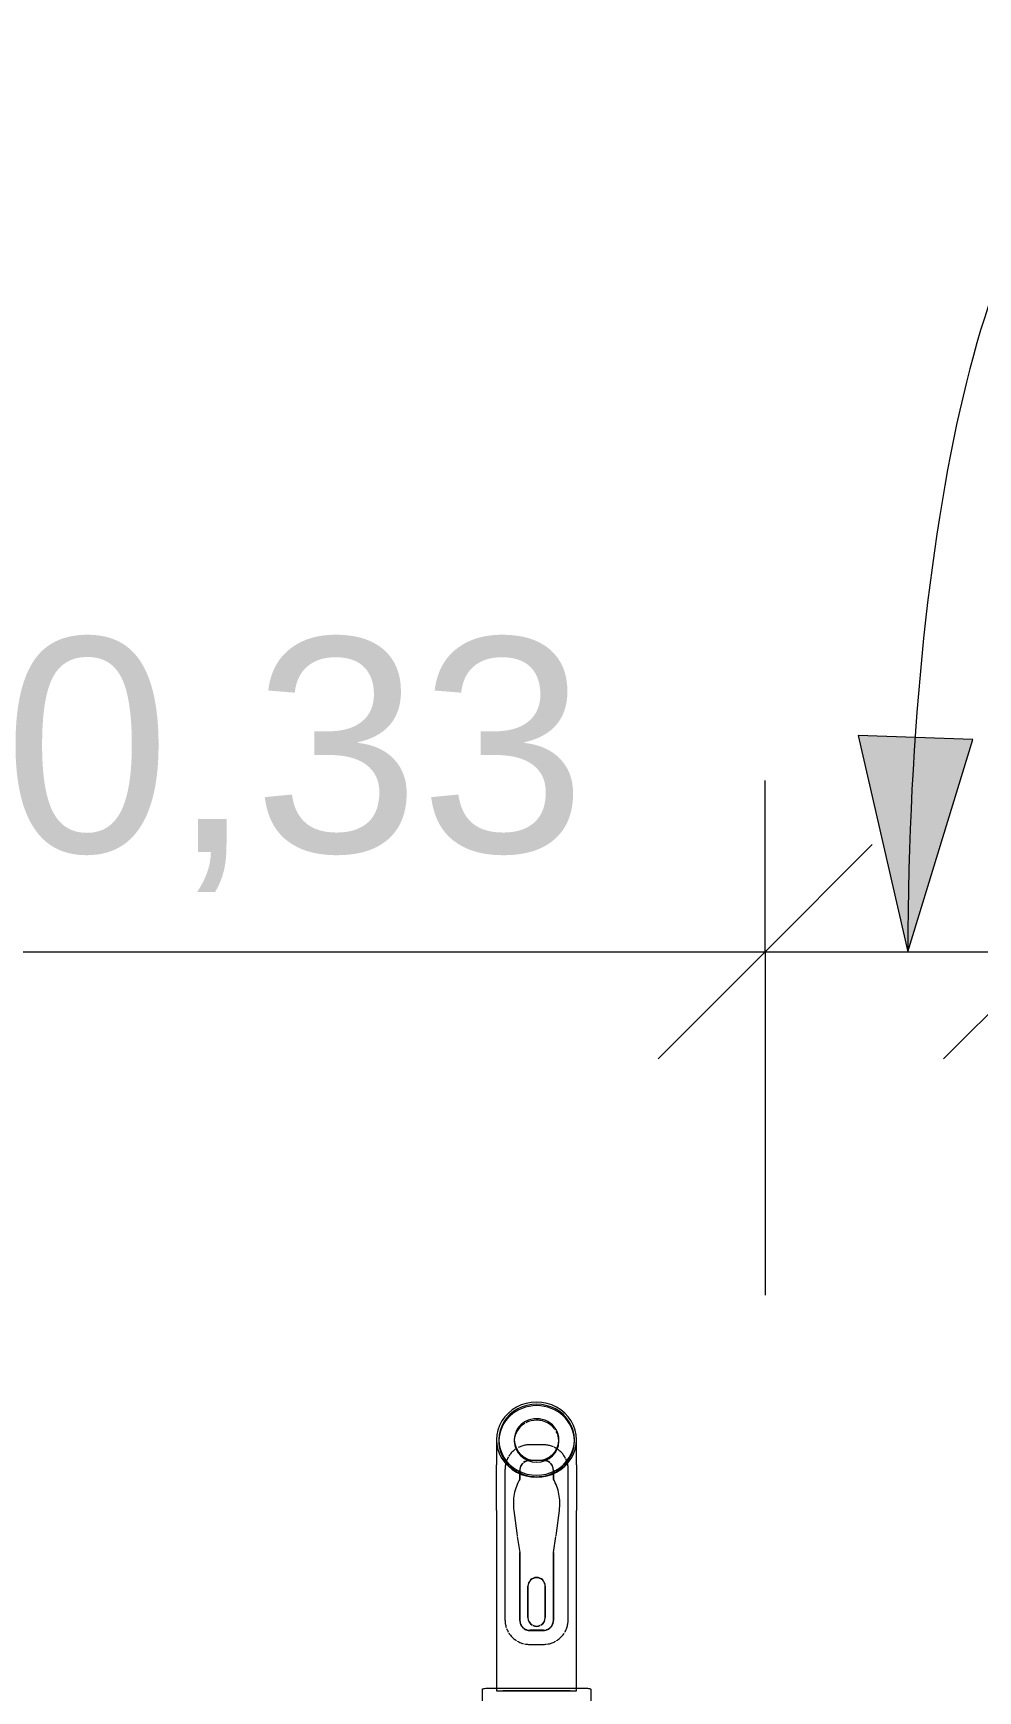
# Model space of a CAD drawing. Header units: metres. Extents: x 34 to 87, y -2.3 to 19.3.
# Drawn here: x 48.45 to 48.781, y 0.7 to 1.28 of the extents above; entities that cross this region are included whole.
import ezdxf

# ---------------------------------------------------------------- set-up
doc = ezdxf.new("R2010")
doc.units = ezdxf.units.M
for name, color, linetype, lineweight in [('A-ANNO-DIMS', 7, 'Continuous', 5), ('A-ANNO-DIMS-25', 7, 'Continuous', 5), ('P-SANR-FIXT', 7, 'Continuous', 5)]:
    doc.layers.add(name, color=color, linetype=linetype, lineweight=lineweight)
doc.styles.add('Arial_1', font='arial.ttf', dxfattribs={"height": 0.075})
doc.dimstyles.new('Diagonal_-_2_mm_Arial_-_PRETO', dxfattribs={"dimscale": 0.3048, "dimtxt": 0.076519, "dimasz": 0.246063, "dimexe": 0.19685, "dimexo": 0.123031, "dimgap": 0.04101, "dimtad": 1, "dimrnd": 0.01, "dimzin": 0, "dimdsep": 46, "dimtxsty": 'Arial_1', "dimblk1": 'OBLIQUE', "dimblk2": 'OBLIQUE', "dimsah": 1, "dimcen": 0.09, "dimdle": 0.19685, "dimazin": 0, "dimtfac": 1, "dimtdec": 4, "dimtix": 1, "dimtmove": 0, "dimatfit": 3, "dimfxl": 1, "dimtvp": 1, "dimtolj": 1, "dimtzin": 0, "dimarcsym": 2})
doc.dimstyles.new('Diagonal_-_2_mm_Arial_-_PRETO_1', dxfattribs={"dimscale": 0.3048, "dimtxt": 0.076519, "dimasz": 0.246063, "dimexe": 0.19685, "dimexo": 0.123031, "dimgap": 0.04101, "dimtad": 1, "dimrnd": 0.01, "dimzin": 0, "dimdsep": 46, "dimtxsty": 'Arial_1', "dimblk1": 'OBLIQUE', "dimblk2": 'OBLIQUE', "dimsah": 1, "dimcen": 0.09, "dimdle": 0.19685, "dimazin": 0, "dimtfac": 1, "dimtdec": 4, "dimtix": 1, "dimtmove": 1, "dimatfit": 3, "dimfxl": 1, "dimtvp": 1, "dimtolj": 1, "dimtzin": 0, "dimarcsym": 2})

# ---------------------------------------------------------------- blocks, each defined once
blk = doc.blocks.new('UT_Ducha higiênica - UT_Ducha higiênica-3698909-AA')
at = {"layer": 'P-SANR-FIXT'}
for p, q in [((-1.91345, 0.78793), (-1.91345, 0.77907)), ((-1.90726, 0.78793), (-1.90726, 0.78741)), ((-1.89164, 0.78741), (-1.89164, 0.78793)), ((-1.88545, 0.77907), (-1.88545, 0.78793)), ((-1.91345, 0.7631), (-1.91345, 0.7)), ((-1.88545, 0.7), (-1.88545, 0.7631)), ((-1.91841, 0.69464), (-1.91841, 0.70061)), ((-1.91641, 0.70094), (-1.91345, 0.70094)), ((-1.91345, 0.7), (-1.89945, 0.7)), ((-1.89945, 0.7), (-1.88545, 0.7)), ((-1.88545, 0.70094), (-1.8825, 0.70094)), ((-1.8805, 0.70061), (-1.8805, 0.69464))]:
    blk.add_line(p, q, dxfattribs=at)
at = {"layer": 'P-SANR-FIXT', "color": 254, "true_color": 0xdfdfdf}
for p, q in [((-1.90646, 0.78482), (-1.90675, 0.78464)), ((-1.88883, 0.78023), (-1.88894, 0.78055)), ((-1.90533, 0.77668), (-1.90533, 0.77636)), ((-1.90533, 0.77635), (-1.90533, 0.77668)), ((-1.89358, 0.77636), (-1.89358, 0.77687)), ((-1.89358, 0.77687), (-1.89358, 0.77635)), ((-1.91127, 0.7), (-1.90935, 0.7)), ((-1.89945, 0.7), (-1.91122, 0.7)), ((-1.90935, 0.7), (-1.89945, 0.7)), ((-1.89945, 0.7), (-1.88789, 0.7)), ((-1.88768, 0.7), (-1.89945, 0.7))]:
    blk.add_line(p, q, dxfattribs=at)
at = {"layer": 'P-SANR-FIXT', "color": 253, "true_color": 0xa6a6a6}
for p, q in [((-1.90187, 0.78614), (-1.90221, 0.78613)), ((-1.89703, 0.78614), (-1.90187, 0.78614)), ((-1.90187, 0.78075), (-1.89765, 0.78075)), ((-1.89743, 0.78075), (-1.89703, 0.78075)), ((-1.91052, 0.77752), (-1.91052, 0.72488)), ((-1.90533, 0.77731), (-1.90533, 0.77721)), ((-1.90533, 0.77687), (-1.90533, 0.77731)), ((-1.90533, 0.77721), (-1.90533, 0.77687)), ((-1.90533, 0.7761), (-1.90533, 0.77413)), ((-1.90533, 0.77413), (-1.90533, 0.7761)), ((-1.89358, 0.77721), (-1.89358, 0.77731)), ((-1.89358, 0.77724), (-1.89358, 0.77687)), ((-1.89358, 0.77687), (-1.89358, 0.77721)), ((-1.89358, 0.77413), (-1.89358, 0.7761)), ((-1.89358, 0.7761), (-1.89358, 0.77413)), ((-1.88839, 0.72488), (-1.88839, 0.77752)), ((-1.90623, 0.75398), (-1.90533, 0.74841)), ((-1.89358, 0.74841), (-1.89267, 0.75398)), ((-1.90533, 0.74841), (-1.90533, 0.72451)), ((-1.90533, 0.72468), (-1.90533, 0.74841)), ((-1.89358, 0.72451), (-1.89358, 0.74841)), ((-1.89358, 0.74841), (-1.89358, 0.72468)), ((-1.90247, 0.73668), (-1.90247, 0.73659)), ((-1.90247, 0.72567), (-1.90247, 0.73668)), ((-1.90247, 0.73659), (-1.90247, 0.72559)), ((-1.89643, 0.73659), (-1.89643, 0.73668)), ((-1.89643, 0.73668), (-1.89643, 0.72567)), ((-1.89643, 0.72559), (-1.89643, 0.73659)), ((-1.89703, 0.72124), (-1.90187, 0.72124)), ((-1.90187, 0.72114), (-1.90067, 0.72115)), ((-1.90063, 0.72115), (-1.89945, 0.72116)), ((-1.89945, 0.72116), (-1.89827, 0.72115)), ((-1.89823, 0.72115), (-1.89703, 0.72114)), ((-1.90187, 0.71626), (-1.89703, 0.71626)), ((-1.91345, 0.70094), (-1.91298, 0.70094)), ((-1.91345, 0.7), (-1.91127, 0.7)), ((-1.91297, 0.70094), (-1.91159, 0.70094)), ((-1.91157, 0.70094), (-1.90938, 0.70094)), ((-1.89945, 0.7), (-1.91122, 0.7)), ((-1.90935, 0.70094), (-1.90649, 0.70094)), ((-1.90645, 0.70094), (-1.90312, 0.70094)), ((-1.90307, 0.70094), (-1.8995, 0.70094)), ((-1.88768, 0.7), (-1.89945, 0.7)), ((-1.8994, 0.70094), (-1.89583, 0.70094)), ((-1.89578, 0.70094), (-1.89245, 0.70094)), ((-1.89241, 0.70094), (-1.88955, 0.70094)), ((-1.88952, 0.70094), (-1.88733, 0.70094)), ((-1.88763, 0.7), (-1.88545, 0.7)), ((-1.88731, 0.70094), (-1.88593, 0.70094)), ((-1.88592, 0.70094), (-1.88545, 0.70094))]:
    blk.add_line(p, q, dxfattribs=at)
at = {"layer": 'P-SANR-FIXT', "color": 253, "true_color": 0xa6a6a6, "flags": 128}
for points in [[(-1.90675, 0.78464), (-1.90703, 0.78444), (-1.9073, 0.78422), (-1.90757, 0.784), (-1.90782, 0.78377), (-1.90807, 0.78353), (-1.90831, 0.78328), (-1.90853, 0.78301), (-1.90875, 0.78274), (-1.90895, 0.78247), (-1.90914, 0.78218)], [(-1.90222, 0.78613), (-1.90256, 0.78611), (-1.90291, 0.78608), (-1.90325, 0.78603), (-1.90359, 0.78597), (-1.90393, 0.78589), (-1.90426, 0.7858), (-1.90459, 0.7857), (-1.90492, 0.78559), (-1.90524, 0.78546), (-1.90555, 0.78532), (-1.90586, 0.78517)], [(-1.89522, 0.78595), (-1.89556, 0.78601), (-1.8959, 0.78607), (-1.89624, 0.7861), (-1.89659, 0.78613), (-1.89693, 0.78614), (-1.89703, 0.78614)], [(-1.89358, 0.78542), (-1.8939, 0.78555), (-1.89422, 0.78567), (-1.89455, 0.78578), (-1.89488, 0.78587), (-1.89518, 0.78594)], [(-1.88936, 0.7815), (-1.88953, 0.7818), (-1.88971, 0.7821), (-1.8899, 0.78239), (-1.8901, 0.78267), (-1.89031, 0.78294), (-1.89053, 0.78321), (-1.89077, 0.78346), (-1.89101, 0.78371), (-1.89126, 0.78394), (-1.89152, 0.78417), (-1.8918, 0.78438), (-1.89207, 0.78458), (-1.89236, 0.78477), (-1.89266, 0.78495), (-1.89296, 0.78512), (-1.89327, 0.78528)], [(-1.91024, 0.77966), (-1.91032, 0.77932), (-1.91039, 0.77898), (-1.91044, 0.77864), (-1.91048, 0.7783), (-1.9105, 0.77796), (-1.91051, 0.77761), (-1.91052, 0.77752)], [(-1.90932, 0.78189), (-1.90949, 0.78158), (-1.90965, 0.78128), (-1.90979, 0.78096), (-1.90993, 0.78064)], [(-1.88894, 0.78056), (-1.88907, 0.78088), (-1.88921, 0.78119)], [(-1.88839, 0.77752), (-1.88839, 0.77786), (-1.88841, 0.77821), (-1.88845, 0.77855), (-1.8885, 0.77889), (-1.88856, 0.77923), (-1.88863, 0.77957)], [(-1.90744, 0.7631), (-1.90641, 0.75519), (-1.90628, 0.75427)], [(-1.89262, 0.75427), (-1.89249, 0.75519), (-1.89146, 0.7631)], [(-1.91052, 0.72488), (-1.91051, 0.72454), (-1.91049, 0.72419), (-1.91045, 0.72385), (-1.9104, 0.72351), (-1.91034, 0.72317), (-1.91027, 0.72283), (-1.91018, 0.7225), (-1.91008, 0.72217)], [(-1.90996, 0.72184), (-1.90983, 0.72152), (-1.90969, 0.72121), (-1.90954, 0.7209), (-1.90937, 0.7206)], [(-1.90919, 0.7203), (-1.909, 0.72001), (-1.9088, 0.71973), (-1.90859, 0.71946), (-1.90837, 0.71919), (-1.90813, 0.71894), (-1.90789, 0.71869), (-1.90764, 0.71846), (-1.90738, 0.71823), (-1.90711, 0.71802), (-1.90683, 0.71782), (-1.90654, 0.71763)], [(-1.89244, 0.71758), (-1.89215, 0.71776), (-1.89187, 0.71796), (-1.8916, 0.71818), (-1.89133, 0.7184), (-1.89108, 0.71863), (-1.89083, 0.71887), (-1.8906, 0.71912), (-1.89037, 0.71939), (-1.89015, 0.71966), (-1.88995, 0.71993), (-1.88976, 0.72022)], [(-1.88958, 0.72051), (-1.88941, 0.72082), (-1.88925, 0.72112), (-1.88911, 0.72144), (-1.88897, 0.72176), (-1.88886, 0.72207)], [(-1.88886, 0.72208), (-1.88875, 0.72241), (-1.88866, 0.72274), (-1.88858, 0.72308), (-1.88851, 0.72342), (-1.88846, 0.72376), (-1.88842, 0.7241), (-1.8884, 0.72444), (-1.88839, 0.72479), (-1.88839, 0.72488)], [(-1.90624, 0.71745), (-1.90594, 0.71728), (-1.90564, 0.71712), (-1.90532, 0.71698), (-1.905, 0.71685), (-1.90468, 0.71673), (-1.90435, 0.71662), (-1.90402, 0.71653)], [(-1.90368, 0.71645), (-1.90334, 0.71639), (-1.90304, 0.71634)], [(-1.903, 0.71633), (-1.90266, 0.7163), (-1.90231, 0.71627), (-1.90197, 0.71626), (-1.90187, 0.71626)], [(-1.89703, 0.71626), (-1.89668, 0.71627), (-1.89634, 0.71629), (-1.89599, 0.71632)], [(-1.89565, 0.71637), (-1.89531, 0.71643), (-1.895, 0.7165)], [(-1.89498, 0.71651), (-1.89464, 0.7166), (-1.89431, 0.7167), (-1.89399, 0.71681), (-1.89366, 0.71694), (-1.89335, 0.71708), (-1.89304, 0.71723), (-1.89274, 0.7174)]]:
    blk.add_lwpolyline(points, dxfattribs=at)
at = {"layer": 'P-SANR-FIXT', "flags": 128}
for points in [[(-1.91345, 0.7631), (-1.91345, 0.76378), (-1.91345, 0.76446), (-1.91345, 0.76513), (-1.91345, 0.7658), (-1.91345, 0.76647), (-1.91345, 0.76714), (-1.91345, 0.76779), (-1.91345, 0.76844), (-1.91345, 0.76909), (-1.91345, 0.76972), (-1.91345, 0.77034), (-1.91345, 0.77095), (-1.91345, 0.77154), (-1.91345, 0.77213), (-1.91345, 0.7727), (-1.91345, 0.77325), (-1.91345, 0.77379), (-1.91345, 0.77431), (-1.91345, 0.77481), (-1.91345, 0.77529), (-1.91345, 0.77576), (-1.91345, 0.7762), (-1.91345, 0.77662), (-1.91345, 0.77702), (-1.91345, 0.7774), (-1.91345, 0.77776), (-1.91345, 0.77809), (-1.91345, 0.7784), (-1.91345, 0.77868), (-1.91345, 0.77894), (-1.91345, 0.77907)], [(-1.88545, 0.77907), (-1.88545, 0.77883), (-1.88545, 0.77856), (-1.88545, 0.77826), (-1.88545, 0.77794), (-1.88545, 0.7776), (-1.88545, 0.77723), (-1.88545, 0.77684), (-1.88545, 0.77643), (-1.88545, 0.776), (-1.88545, 0.77555), (-1.88545, 0.77507), (-1.88545, 0.77458), (-1.88545, 0.77407), (-1.88545, 0.77354), (-1.88545, 0.773), (-1.88545, 0.77244), (-1.88545, 0.77186), (-1.88545, 0.77127), (-1.88545, 0.77067), (-1.88545, 0.77006), (-1.88545, 0.76943), (-1.88545, 0.76879), (-1.88545, 0.76815), (-1.88545, 0.7675), (-1.88545, 0.76684), (-1.88545, 0.76617), (-1.88545, 0.7655), (-1.88545, 0.76482), (-1.88545, 0.76415), (-1.88545, 0.76347), (-1.88545, 0.7631)], [(-1.91841, 0.70061), (-1.91836, 0.70068), (-1.91821, 0.70075), (-1.91797, 0.70082), (-1.91765, 0.70087), (-1.91727, 0.70091), (-1.91685, 0.70093), (-1.91641, 0.70094)], [(-1.8825, 0.70094), (-1.88205, 0.70093), (-1.88163, 0.70091), (-1.88125, 0.70087), (-1.88093, 0.70082), (-1.88069, 0.70075), (-1.88055, 0.70068), (-1.8805, 0.70061)]]:
    blk.add_lwpolyline(points, dxfattribs=at)
at = {"layer": 'P-SANR-FIXT'}
for centre, major_axis, start_param, end_param in [((-1.89945, 0.78793), (0.014, 0), 1.570796, 4.712389), ((-1.89945, 0.78793), (-0.014, 0), 1.570796, 4.712389), ((-1.89945, 0.78793), (0.01323, 0), 0, 3.141593), ((-1.89945, 0.78741), (0.01323, 0), 0.020863, 3.12073), ((-1.89945, 0.78793), (0.00781, 0), 0, 3.141593), ((-1.89945, 0.78793), (-0.01323, 0), 0, 3.141593), ((-1.89945, 0.78793), (0.00781, 0), 3.141593, 6.283185), ((-1.89945, 0.78741), (0.00781, 0), 3.141593, 6.283185)]:
    blk.add_ellipse(centre, major_axis=major_axis, ratio=0.939693, start_param=start_param, end_param=end_param, dxfattribs=at)
at = {"layer": 'P-SANR-FIXT', "color": 253, "true_color": 0xa6a6a6}
for centre, major_axis, ratio, start_param, end_param in [((-1.89945, 0.78741), (0.00781, 0), 0.939693, 2.12419, 3.094195), ((-1.89945, 0.78741), (0.00781, 0), 0.939693, 1.570796, 2.067576), ((-1.89945, 0.78741), (0.00781, 0), 0.939693, 0.653091, 1.308997), ((-1.89945, 0.78741), (0.00781, 0), 0.939693, 0.554566, 0.634796), ((-1.89945, 0.78741), (0.00781, 0), 0.939693, 0.035343, 0.488256), ((-1.89945, 0.78741), (0.01323, 0), 0.939693, 3.141593, 3.897486), ((-1.89945, 0.78741), (0.01323, 0), 0.939693, 5.527292, 6.283185), ((-1.89945, 0.78741), (0.01323, 0), 0.939693, 3.926991, 4.167927), ((-1.90187, 0.77731), (0.00345, 0), 0.996601, 2.93988, 3.141593), ((-1.90187, 0.77731), (0.00345, 0), 0.996601, 2.356194, 2.879793), ((-1.90187, 0.77731), (0.00345, 0), 0.996601, 1.570796, 2.250742), ((-1.89703, 0.77731), (0.00345, 0), 0.996601, 0.890851, 1.509607), ((-1.89703, 0.77731), (0.00345, 0), 0.996601, 0.261799, 0.785398), ((-1.89703, 0.77731), (0.00345, 0), 0.996601, 0, 0.201713), ((-1.89945, 0.78741), (0.01323, 0), 0.939693, 5.256851, 5.497787), ((-1.89945, 0.78741), (0.01323, 0), 0.939693, 4.18879, 4.43979), ((-1.89945, 0.78741), (0.01323, 0), 0.939693, 4.45059, 4.974188), ((-1.89945, 0.78741), (0.01323, 0), 0.939693, 4.984988, 5.235988), ((-1.89945, 0.73668), (0.00302, 0), 0.996601, 2.369047, 3.141593), ((-1.89945, 0.73659), (0.00302, 0), 0.996601, 2.366713, 3.141593), ((-1.89945, 0.73668), (0.00302, 0), 0.996601, 0.785398, 2.356194), ((-1.89945, 0.73659), (0.00302, 0), 0.996601, 0.785398, 2.356194), ((-1.89945, 0.73659), (0.00302, 0), 0.996601, 0, 0.774879), ((-1.89945, 0.73668), (0.00302, 0), 0.996601, 0, 0.772546), ((-1.89945, 0.72567), (0.00302, 0), 0.996601, 3.141593, 4.18879), ((-1.89945, 0.72559), (0.00302, 0), 0.996601, 3.141593, 4.18879), ((-1.89945, 0.72567), (0.00302, 0), 0.996601, 5.235988, 6.283185), ((-1.89945, 0.72559), (0.00302, 0), 0.996601, 5.235988, 6.283185), ((-1.90187, 0.72468), (0.00345, 0), 0.996601, 3.141593, 3.926991), ((-1.90187, 0.72468), (0.00345, 0), 0.996601, 3.97364, 4.366259), ((-1.90187, 0.72468), (0.00345, 0), 0.996601, 4.45059, 4.712389), ((-1.89945, 0.72567), (0.00302, 0), 0.996601, 4.27171, 5.153068), ((-1.89945, 0.72559), (0.00302, 0), 0.996601, 4.273398, 5.15138), ((-1.89703, 0.72468), (0.00345, 0), 0.996601, 4.712389, 4.974188), ((-1.89703, 0.72468), (0.00345, 0), 0.996601, 5.058519, 5.451138), ((-1.89703, 0.72468), (0.00345, 0), 0.996601, 5.497787, 6.283185)]:
    blk.add_ellipse(centre, major_axis=major_axis, ratio=ratio, start_param=start_param, end_param=end_param, dxfattribs=at)
at = {"layer": 'P-SANR-FIXT', "color": 254, "true_color": 0xdfdfdf}
blk.add_ellipse((-1.89945, 0.78741), major_axis=(0.00781, 0), ratio=0.939693, start_param=1.308997, end_param=1.570796, dxfattribs=at)
at = {"layer": 'P-SANR-FIXT', "color": 253, "true_color": 0xa6a6a6}
for points in [[(-1.90525, 0.77792), (-1.9053, 0.77768), (-1.90533, 0.77745), (-1.90533, 0.77721)], [(-1.89945, 0.78063), (-1.89986, 0.78063), (-1.90067, 0.78063), (-1.90147, 0.78062), (-1.90187, 0.78061)], [(-1.89823, 0.78063), (-1.89864, 0.78063), (-1.89904, 0.78063), (-1.89945, 0.78063)], [(-1.89703, 0.78061), (-1.89735, 0.78062), (-1.89767, 0.78062), (-1.89799, 0.78062)], [(-1.89358, 0.77721), (-1.89358, 0.77745), (-1.8936, 0.77768), (-1.89365, 0.77792)], [(-1.90533, 0.77413), (-1.90627, 0.77248), (-1.90758, 0.76899), (-1.90769, 0.76512), (-1.90744, 0.7631)], [(-1.89146, 0.7631), (-1.89121, 0.76512), (-1.89133, 0.76899), (-1.89263, 0.77248), (-1.89358, 0.77413)], [(-1.90401, 0.72184), (-1.90371, 0.72161), (-1.90303, 0.72125), (-1.90227, 0.72113), (-1.90187, 0.72114)]]:
    blk.add_open_spline(points, degree=3, dxfattribs=at)
for points, knots in [([(-1.90423, 0.77967), (-1.90437, 0.77954), (-1.90467, 0.77921), (-1.90504, 0.77862), (-1.90519, 0.77815), (-1.90525, 0.77792)], [-0.5298485, -0.5298485, -0.5298485, -0.5298485, -0.4285714, -0.2857143, -0.1428571, -0.1428571, -0.1428571, -0.1428571]), ([(-1.9033, 0.78029), (-1.90339, 0.78025), (-1.90366, 0.78011), (-1.9039, 0.77994), (-1.90406, 0.77982)], [-0.7321429, -0.7321429, -0.7321429, -0.7321429, -0.6785714, -0.5714286, -0.5714286, -0.5714286, -0.5714286]), ([(-1.90213, 0.7806), (-1.90244, 0.78057), (-1.90283, 0.78048), (-1.90321, 0.78033), (-1.9033, 0.78029)], [-0.9524695, -0.9524695, -0.9524695, -0.9524695, -0.7857143, -0.7321429, -0.7321429, -0.7321429, -0.7321429]), ([(-1.89485, 0.77982), (-1.89505, 0.77998), (-1.8955, 0.78027), (-1.89616, 0.78051), (-1.8966, 0.78058), (-1.89677, 0.7806)], [-0.4285714, -0.4285714, -0.4285714, -0.4285714, -0.2857143, -0.1428571, -0.0475939, -0.0475939, -0.0475939, -0.0475939]), ([(-1.89369, 0.77806), (-1.89371, 0.77813), (-1.89384, 0.77855), (-1.89414, 0.77912), (-1.89453, 0.77954), (-1.89467, 0.77967)], [-0.8295321, -0.8295321, -0.8295321, -0.8295321, -0.7857143, -0.5714286, -0.4704988, -0.4704988, -0.4704988, -0.4704988]), ([(-1.90533, 0.72451), (-1.90532, 0.72425), (-1.90527, 0.72373), (-1.905, 0.72299), (-1.90462, 0.72241), (-1.90432, 0.7221), (-1.90419, 0.72199)], [0, 0, 0, 0, 0.1428571, 0.2857143, 0.4285714, 0.5272946, 0.5272946, 0.5272946, 0.5272946]), ([(-1.89703, 0.72114), (-1.8965, 0.72113), (-1.89575, 0.72129), (-1.89509, 0.72168), (-1.89489, 0.72184)], [0, 0, 0, 0, 0.2857143, 0.4285714, 0.4285714, 0.4285714, 0.4285714]), ([(-1.89471, 0.72199), (-1.89458, 0.7221), (-1.89432, 0.72236), (-1.894, 0.72283), (-1.89368, 0.72353), (-1.89358, 0.72411), (-1.89358, 0.72451)], [0.4727054, 0.4727054, 0.4727054, 0.4727054, 0.5714286, 0.6785714, 0.7857143, 1, 1, 1, 1])]:
    blk.add_open_spline(points, degree=3, knots=knots, dxfattribs=at)
blk = doc.blocks.new('DIMBLOCK8-AA')
at = {"layer": 'A-ANNO-DIMS-25'}
for p, q in [((48.37573, 0.95876), (48.37573, 1.01876)), ((48.70628, 0.95876), (48.70628, 1.01876)), ((48.31573, 0.95876), (48.70628, 0.95876)), ((48.37573, 0.95876), (48.37573, 0.6375)), ((48.70628, 0.95876), (48.70628, 0.83858))]:
    blk.add_line(p, q, dxfattribs=at)
at = {"layer": 'A-ANNO-DIMS-25', "lineweight": 20}
for p, q in [((48.37573, 0.95876), (48.41323, 0.99626)), ((48.70628, 0.95876), (48.74378, 0.99626)), ((48.37573, 0.95876), (48.33823, 0.92126)), ((48.70628, 0.95876), (48.66878, 0.92126))]:
    blk.add_line(p, q, dxfattribs=at)
at = {"layer": 'A-ANNO-DIMS-25', "color": 0, "insert": (48.43976, 1.06862), "char_height": 0.075, "width": 0.2429787, "attachment_point": 1, "line_spacing_factor": 0.941778, "style": 'Arial_1'}
blk.add_mtext('0,33', dxfattribs=at)
blk = doc.blocks.new('_Oblique')
at = {"color": 0, "linetype": 'ByBlock', "lineweight": -2}
blk.add_line((-0.5, -0.5), (0.5, 0.5), dxfattribs=at)
blk = doc.blocks.new('DIMBLOCK9-AA')
at = {"layer": 'A-ANNO-DIMS-25', "lineweight": 20}
blk.add_hatch(color=256, dxfattribs=at).paths.add_polyline_path([(48.75628, 0.95876), (48.77897, 1.03301), (48.7388, 1.03441)])
for p, q in [((48.77897, 1.03301), (48.7388, 1.03441)), ((48.7388, 1.03441), (48.75628, 0.95876)), ((48.75628, 0.95876), (48.77897, 1.03301)), ((48.70628, 0.95876), (48.74378, 0.99626)), ((48.80628, 0.95876), (48.84378, 0.99626)), ((48.70628, 0.95876), (48.66878, 0.92126)), ((48.80628, 0.95876), (48.76878, 0.92126))]:
    blk.add_line(p, q, dxfattribs=at)
at = {"layer": 'A-ANNO-DIMS-25'}
for p, q in [((48.70628, 0.95876), (48.70628, 1.01876)), ((48.80628, 0.95876), (48.80628, 1.01876)), ((48.70628, 0.95876), (48.80628, 0.95876)), ((48.70628, 0.95876), (48.70628, 0.83858)), ((48.80628, 0.95876), (48.80628, 0.8205))]:
    blk.add_line(p, q, dxfattribs=at)
blk.add_ellipse((48.82623, 0.95876), major_axis=(0, 0.28197), ratio=0.248084, start_param=0, end_param=1.570796, dxfattribs=at)
at = {"layer": 'A-ANNO-DIMS-25', "color": 0, "insert": (48.82623, 1.27924), "char_height": 0.075, "width": 0.2429787, "attachment_point": 1, "line_spacing_factor": 0.941778, "style": 'Arial_1'}
blk.add_mtext('0,10', dxfattribs=at)
blk = doc.blocks.new('DIMBLOCK10-AA')
at = {"layer": 'A-ANNO-DIMS-25'}
for p, q in [((49.82573, 0.95876), (49.82573, 1.1815)), ((48.80628, 0.95876), (48.80628, 1.01876)), ((48.80628, 0.95876), (49.82573, 0.95876)), ((48.80628, 0.95876), (48.80628, 0.8205)), ((49.82573, 0.95876), (49.82573, 0.89876))]:
    blk.add_line(p, q, dxfattribs=at)
at = {"layer": 'A-ANNO-DIMS-25', "lineweight": 20}
for p, q in [((48.80628, 0.95876), (48.84378, 0.99626)), ((49.82573, 0.95876), (49.86323, 0.99626)), ((48.80628, 0.95876), (48.76878, 0.92126)), ((49.82573, 0.95876), (49.78823, 0.92126))]:
    blk.add_line(p, q, dxfattribs=at)
at = {"layer": 'A-ANNO-DIMS-25', "color": 0, "insert": (49.21476, 1.06862), "char_height": 0.075, "width": 0.2429787, "attachment_point": 1, "line_spacing_factor": 0.941778, "style": 'Arial_1'}
blk.add_mtext('1,02', dxfattribs=at)

msp = doc.modelspace()

# ---------------------------------------------------------------- block references
at = {"layer": 'P-SANR-FIXT', "color": 254, "true_color": 0xdfdfdf}
msp.add_blockref('UT_Ducha higiênica - UT_Ducha higiênica-3698909-AA', (50.52573, 0), dxfattribs=at)

# ---------------------------------------------------------------- dimensions: what is measured, and where the dimension line sits
at = {"layer": 'A-ANNO-DIMS'}
dim = msp.add_linear_dim(base=(48.80628, 0.95876), p1=(48.70628, 0.80108), p2=(48.80628, 0.783), dimstyle='Diagonal_-_2_mm_Arial_-_PRETO_1', override={"dimpost": '<>', "dimfxl": 0.101622}, dxfattribs=at)
dim.commit()
dim.dimension.update_dxf_attribs({"geometry": 'DIMBLOCK9-AA', "text_midpoint": (48.94772, 1.22924), "dimtype": 160})
for base, p1, p2, override, picture, middle in [((49.82573, 0.95876), (48.80628, 0.783), (49.82573, 1.219), {"dimpost": '<>', "dimfxl": 1.108772}, 'DIMBLOCK10-AA', (49.316, 1.00955)), ((48.70628, 0.95876), (48.37573, 0.6), (48.70628, 0.80108), {"dimpost": '<>', "dimfxl": 0.386907}, 'DIMBLOCK8-AA', (48.541, 1.00958))]:
    dim = msp.add_linear_dim(base=base, p1=p1, p2=p2, dimstyle='Diagonal_-_2_mm_Arial_-_PRETO', override=override, dxfattribs=at)
    dim.commit()
    dim.dimension.update_dxf_attribs({"geometry": picture, "text_midpoint": middle})

doc.saveas('drawing.dxf')
